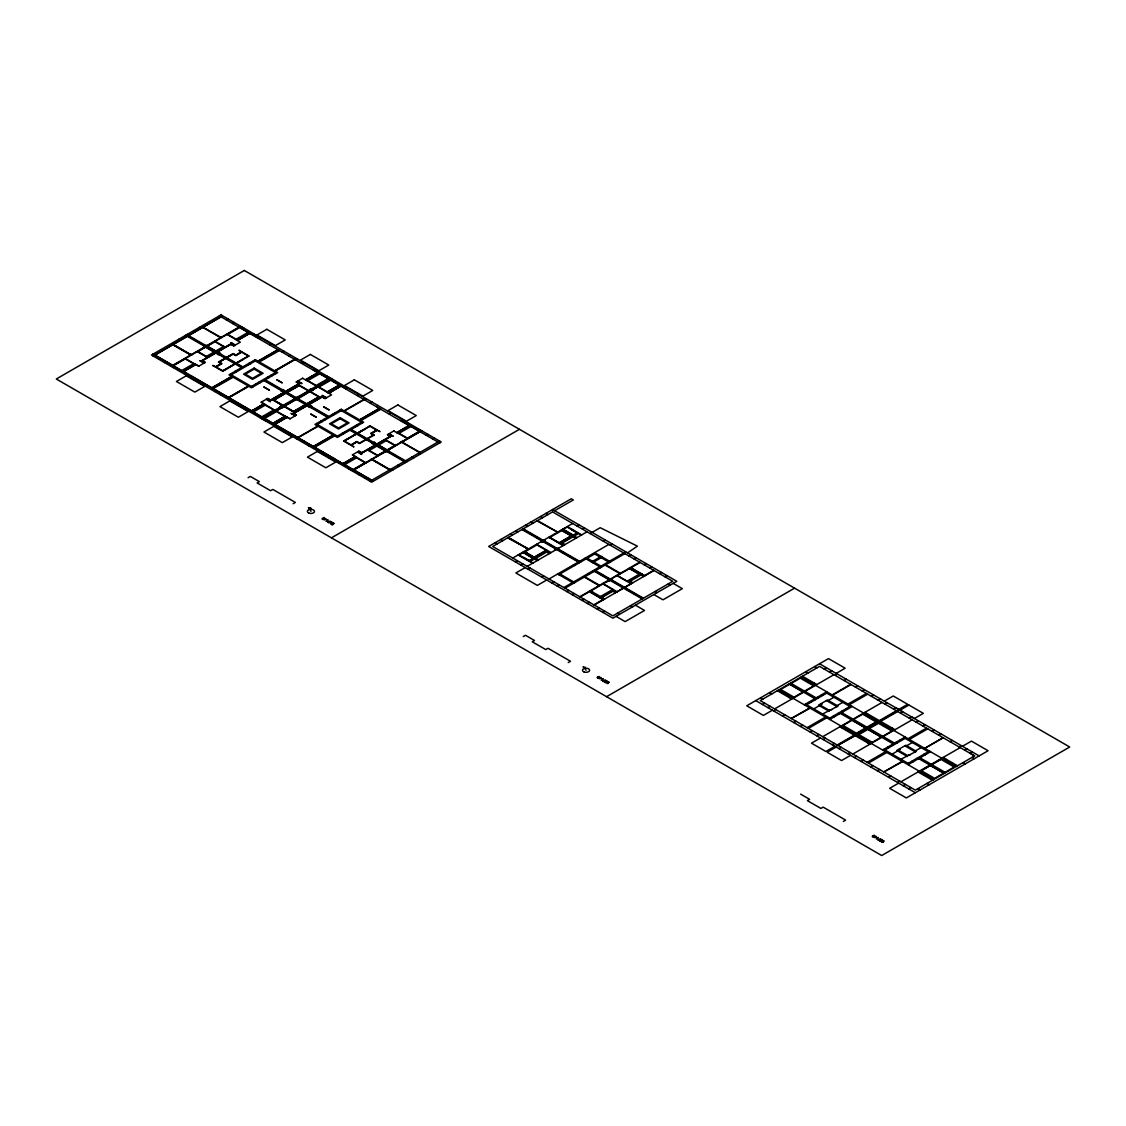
<?xml version="1.0" encoding="UTF-8"?>
<svg xmlns="http://www.w3.org/2000/svg" width="1126" height="1126" viewBox="0 0 1126 1126"><rect width="100%" height="100%" fill="white"/><g stroke="black" fill="none" stroke-linecap="round" stroke-linejoin="round"><path stroke-width="1.5" d="M332.409 522.844L332.423 522.816A1.619 0.943 0 0 1 332.156 523.111M323.838 517.791L322.754 519.41L325.625 518.819C320.361 522 330.115 516.834 323.148 519.227L323.894 517.524L321.895 518.903M330.819 521.915L330.115 522.211M605.943 680.751L605.211 681.061M881.081 839.602L880.307 839.912M880.757 839.588L879.673 838.94L881.095 839.236M605.661 680.709L604.549 680.09L605.957 680.4M627.562 552.88L637.386 546.152L600.214 527.7L590.08 533.555M330.439 521.915L329.411 521.254L330.833 521.549M882.038 841.277L882.502 841.009A2.28 1.323 0 0 1 883.122 840.798M880.518 840.263L880.448 840.292A2.604 1.506 0 0 0 880.138 840.531M251.619 411.328L264.16 404.037L265.539 404.966L253.449 411.947M328.525 393.016L340.714 385.936M328.82 393.171L340.981 386.091L328.778 393.213L317.926 386.894L312.592 389.976M251.337 411.159L263.892 403.882M508.305 537.468L528.375 549.052L507.629 537.848M152.728 355.774L153.995 355.042L152.728 354.324M222.286 315.618L221.034 316.35L219.767 315.618M190.66 355.45L173.038 365.542L154.895 355.042L221.034 316.772M154.895 355.042L172.771 344.725L189.984 354.591M190.252 354.437L173.08 344.514L202.75 327.413L219.964 337.279M203.144 327.187L221.034 316.856M159.864 357.998L158.625 359.18M226.157 319.728L228.184 319.024M164.48 362.558L166.521 361.854M234.039 322.402L232.815 323.584M238.262 326.723L240.683 326.568L239.556 327.216M172.714 365.345L190.322 355.253M191.336 354.591L204.721 346.935M206.917 345.598L220.232 337.899M221.315 337.279L238.937 327.187M172.813 365.753L170.617 365.767L171.968 364.993L153.108 354.099M191.701 354.803L220.64 338.138M221.723 337.519L239.205 327.342L219.401 315.829M185.213 358.884L173.376 365.725L183.566 371.622L195.854 364.613M197.909 351.551L205.565 347.146L213.884 351.945M214.982 341.699L207.339 346.118L215.657 350.918M227.677 334.366L239.514 327.539L315.055 371.144L317.574 372.861L305.554 379.8L316.49 386.063M173.46 366.189L172.517 367.203M240.331 327.582L242.076 327.047M174.417 368.286L176.163 367.752M243.976 328.13L243.033 329.144M181.708 370.524L193.911 363.614L195.333 364.444L183.242 371.425L195.516 364.416M206.1 356.59L214.264 351.875M215.53 351.143L223.694 346.428L225.116 347.244M235.869 339.39L247.959 332.409M194.376 363.754L198.88 366.091M199.612 360.672L203.989 363.135M236.108 339.658L240.331 342.149L235.081 345.175L230.76 342.684L235.264 345.077L233.729 345.964L230.605 344.148M215.685 352.691L200.738 361.319L231.956 343.374M216.952 351.959L231.886 343.331M237.29 340.207L249.381 333.226M237.248 340.319L249.479 333.268M201.075 361.516L216.093 352.931M217.29 352.156L232.294 343.571M237.544 340.545L249.789 333.465M184.988 372.847L183.932 373.466L186.071 373.48M202.722 362.403L203.806 361.784M232.702 345.105L233.786 344.486M251.872 334.239L254.012 334.253L252.956 334.872M258.121 338.194L260.162 337.476M190.604 377.646L191.856 376.464L227.973 397.337L226.622 398.111L229.057 397.957L247.03 408.33L244.989 409.048M215.756 366.738L221.16 363.614L218.458 362.065L225.256 358.209M226.439 357.449L233.166 353.564L235.869 355.197L241.414 352.002L238.979 350.214L249.015 355.999L236.488 363.248M219.134 362.065L225.524 358.364L219.26 362.065M233.166 353.944L226.776 357.646L233.166 354.028L235.869 355.591L241.682 352.156L248.339 355.999L222.681 370.82L216.023 366.963L221.963 363.614L218.866 361.896M235.869 355.126L241.274 352.002M222.681 371.13L235.151 363.923L222.681 371.2L212.645 365.415L215.756 366.809L221.287 363.614L218.585 362.065M236.418 363.205L243.272 359.236M248.888 355.999L246.988 356.759M201.498 383.938L203.539 383.22M271.056 343.768L269.832 344.95M231.689 376.408L211.787 387.893L231.829 376.478M277.925 349.707L258.023 361.207L278.08 349.778M212.434 388.301L232.449 376.844M258.699 361.587L278.713 350.144M213.067 388.653L233.124 377.238M259.318 361.953L279.361 350.538M215.953 390.398L214.728 391.566M282.246 352.114L284.287 351.411M220.583 394.945L222.624 394.241M290.142 354.789L288.903 355.971M294.266 359.053L296.701 358.898L295.35 359.687M228.395 397.478L248.367 386.035M274.631 370.792L294.618 359.321M228.705 397.689L248.635 386.19M294.885 359.476L274.969 370.989L294.942 359.532M228.803 397.717L248.705 386.232M235.334 401.574L234.095 402.756M301.627 363.304L303.654 362.6M314.548 368.878L313.324 370.06M248.916 409.329L251.886 410.793L263.906 403.84M302.767 378.195L296.166 382.01L299.249 383.783M315.336 370.89L317.476 370.89L316.42 371.51M267.678 399.913L268.748 399.28M297.644 382.601L298.728 381.981M269.156 400.814L284.132 392.2M300.332 382.854L285.357 391.468L283.653 390.469M269.452 400.983L272.042 399.491L282.781 405.684L281.176 406.458M284.399 392.355L272.309 399.336L283.048 405.529M295.856 397.52L285.652 391.637L297.743 384.656L308.482 390.849L296.757 397.464M269.564 401.053L272.084 399.589M284.512 392.425L272.492 399.364L282.978 405.416L294.632 398.843M285.765 391.693L297.785 384.754M298.193 384.529L300.712 383.065L298.01 384.501L308.749 390.694M265.356 404.727L274.758 410.16M265.44 404.727L261.302 402.137M270.507 401.799L266.186 399.308M273.801 400.11L285.807 393.171L273.914 400.18M299.094 385.514L287.074 392.453L299.206 385.585M307.497 380.743L319.7 373.832M258.783 415.452L257.84 416.465M325.653 376.844L327.399 376.295M259.74 417.549L261.485 417.014M329.299 377.393L328.356 378.406M261.781 417.183L260.725 417.802L262.977 419.097L264.033 418.492M328.665 378.575L329.721 377.97L331.973 379.265L330.903 379.87M262.316 417.493L280.233 407.162M308.679 390.581L310.213 389.849M311.156 389.146L329.172 378.899M261.809 418.422L330.805 378.589M261.57 418.605L310.832 390.215M311.916 389.596L331.128 378.449M263.498 418.168L281.401 407.837M283.949 406.359L282.485 407.204L284.019 406.486L294.674 412.566L292.098 414.058L294.505 412.538M295.8 399.519L284.216 406.204L294.956 412.412L307.032 405.43M298.052 398.224L309.65 391.524L320.375 397.731L308.299 404.698L298.094 398.815M311.381 390.525L309.917 391.369L320.657 397.562L323.232 396.07L320.6 397.464M312.465 389.906L330.354 379.575M281.542 407.908L276.208 410.99L285.652 416.395M295.941 399.589L284.414 406.247L294.899 412.299L306.919 405.36M309.72 391.651L296.349 399.829L294.097 398.534L296.349 397.225L298.601 398.534M310.114 391.412L311.508 390.609M264.329 418.661L263.4 419.674M331.213 380.053L332.958 379.504M265.286 420.758L267.031 420.223M334.844 380.602L333.915 381.601M293.478 411.483L305.498 404.544M306.807 403.84L318.813 396.901M293.604 411.553L305.625 404.614M306.877 403.882L318.897 396.943M327.159 392.101L339.25 385.12L327.286 391.876L318.968 387.062L330.791 380.236L408.808 425.544M285.61 416.423L290.114 418.759M290.86 413.341L295.223 415.818M327.342 392.327L331.565 394.832L324.978 398.632L321.895 396.859M308.186 404.642L320.206 397.703M332.522 459.577L334.577 458.859L298.418 438L297.067 438.788L295.983 438.155L297.334 437.381L277.643 426.008L275.208 426.163L276.574 425.389L274.772 424.347L287.144 417.253L274.477 424.516L249.536 410.117L247.396 410.103L248.452 409.498L246.735 408.499M292.366 414.213L307.328 405.599M323.528 396.239L308.566 404.853L310.297 405.853M293.956 415.086L295.04 414.467M323.936 397.774L325.02 397.154M343.149 386.95L345.288 386.95L344.232 387.569M279.361 427.007L278.136 428.176M345.654 388.723L347.695 388.02M289.03 434.467L291.071 433.763M358.589 394.311L357.364 395.479M363.628 399.111L366.063 398.942L364.711 399.73M297.757 437.535L317.729 426.078M343.993 410.835L363.98 399.378M298.066 437.733L318.067 426.275M344.331 411.032L364.303 399.575M303.781 441.096L302.556 442.279M370.074 402.826L372.115 402.109M248.1 477.734L250.352 476.439L259.36 481.632L257.108 482.927L270.606 490.725L272.858 489.43L295.364 502.421L293.112 503.716M308.397 445.657L310.438 444.939M377.956 405.487L376.731 406.669M313.324 446.515L333.226 435.03M359.56 419.829L379.462 408.33M313.436 446.614L333.366 435.1M359.701 419.899L379.617 408.4M313.985 446.923L334 435.466M360.236 420.223L380.25 408.766M314.618 447.289L334.675 435.861M360.869 420.575L380.912 409.16M322.866 452.117L321.628 453.285M389.146 413.833L391.186 413.129M343.81 441.054L356.28 433.862L343.669 441.054L353.775 446.811M368.582 426.754L370.004 425.938M353.705 446.853L351.284 445.066L356.815 441.856L359.518 443.419M351.411 445.066L356.815 441.941L359.518 443.503L366.246 439.619M371.538 433.44L376.943 430.329M359.518 443.109L365.908 439.421M367.104 438.647L373.565 435.002M367.442 438.844L374.24 435.002L371.397 433.44L376.943 430.245L380.039 431.652L370.004 425.853L357.463 433.088L364.88 429.245M402.081 419.421L400.856 420.589M339.742 462.195L338.687 462.8L340.826 462.814M394.001 430.864L387.4 434.678L390.525 436.48M406.613 423.587L408.752 423.601L407.696 424.206M358.912 452.582L359.996 451.962M388.892 435.269L389.962 434.65M342.895 463.588L355.154 456.523M360.39 453.496L375.408 444.897M376.605 444.137L391.609 435.551M396.788 432.483L409.132 425.431L419.308 431.342L407.485 438.169L399.153 433.369M360.728 453.694L391.876 435.706M397.168 432.651L409.4 425.586L397.351 432.623M360.799 453.722L375.746 445.094M376.999 444.376L391.947 435.748M361.742 454.482L357.421 451.99M398.14 433.468L393.819 430.976M344.725 464.644L356.815 457.663L355.394 456.846L343.303 463.828L355.436 456.748L352.354 454.904L358.955 451.104L362.079 452.905M369.004 450.639L377.168 445.924M378.42 445.192L386.598 440.477L385.162 439.661M398.773 433.44L410.99 426.529M349.651 467.923L348.722 468.923M416.536 429.316L418.281 428.767M350.608 470.021L352.354 469.486M420.167 429.865L419.238 430.864M353.128 469.852L352.002 470.499L354.437 470.344L373.297 481.224M371.045 459.591L353.48 469.725L371.664 480.197M372.059 458.929L400.955 442.236M402.024 441.617L419.66 431.511L439.59 442.954M419.871 431.314L422.081 431.286L420.73 432.074M371.313 459.746L353.747 469.88L371.383 459.774M385.711 451.427L376.309 456.551M387.963 450.133L396.831 444.7M372.453 459.155L385.782 451.47M388.034 450.161L401.349 442.476M359.884 473.483L358.645 474.665M426.163 435.213L428.204 434.495M364.5 478.043L366.541 477.325M434.059 437.873L432.834 439.056M371.664 480.281L437.958 442.011M370.398 481.449L371.664 480.718L372.917 481.449M439.956 441.279L438.704 442.011L439.956 442.743M331.438 537.848L519.438 429.302M512.78 558.046L572.641 523.491M562.564 529.319L567.293 527.067L577.582 533.006L573.387 535.427M537.313 544.646L524.772 551.881L534.329 557.314L546.757 550.135M549.418 537.651L561.958 530.416M519.621 555.329L518.143 554.963L532.542 563.281M550.867 538.045L563.211 545.575L548.77 537.271M526.644 552.95L525.645 553.528L534.259 558.496L546.955 551.177L545.955 550.6M563.816 531.486L564.816 530.923L573.43 535.892L560.734 543.211L559.749 542.648M515.258 561.832L517.284 560.649M577.145 526.095L579.172 524.927M572.163 529.403L571.558 529.755L577.385 532.936M520.662 564.942L522.689 563.774M534.188 557.229L546.237 550.262M559.158 542.802L571.22 535.849M582.55 529.206L584.577 528.038M558.946 543.112L571.445 535.892L561.311 530.036M523.632 557.426L529.192 560.635L533.006 558.44M577.117 532.964L573.317 535.16L563.479 529.487M529.15 560.79L533.457 558.482M527.193 566.364L587.054 531.81M525.223 567.588L515.863 572.979L537.355 585.407L546.729 580.003M528.235 569.32L530.262 568.151M541.522 576.991L543.548 575.822M603.353 541.226L605.38 540.058M549.024 578.975L608.885 544.421M573.669 583.198L557.694 573.979L558.806 574.626L595.767 553.288M610.306 545.237L612.333 544.069M551.67 582.846L553.696 581.678M591.488 561.987L601.171 556.399M592.614 562.648L602.297 557.06M557.074 585.97L559.101 584.802M623.579 552.894L625.606 551.726M563.873 587.547L608.378 561.86L609.504 562.507L594.641 553.936M609.504 561.212L623.734 552.993M564.999 588.208L624.86 553.64M566.744 591.558L568.771 590.39M628.646 555.822L630.659 554.654M572.149 594.669L574.176 593.501M634.037 558.946L636.063 557.764M579.806 596.752L639.667 562.184M580.228 596.991L589.348 591.727L603.339 599.806M603.072 583.634L612.375 579.313L611.193 578.637M611.46 578.792L616.935 575.625M640.089 562.437L630.968 567.701L644.959 575.78M590.756 590.953L603.255 583.747M617.132 575.724L629.631 568.517M592.811 592.149L591.826 592.712L600.425 597.681M631.686 569.7L632.685 569.137L641.285 574.105M582.086 600.411L584.112 599.243M644.171 564.788L646.197 563.619M523.238 636.584L525.49 635.289L534.484 640.483L532.232 641.778L545.744 649.575L547.996 648.28L570.488 661.272L568.236 662.567M587.49 603.522L589.517 602.354M649.575 567.912L651.588 566.73M600.44 596.541L612.938 589.334M626.816 581.326L639.441 574.176M600.045 597.906L613.121 590.362M628.59 581.424L641.665 573.88M600.622 598.244L613.698 590.7M629.181 581.762L642.242 574.218M617.076 591.713L622.565 588.546L621.552 587.969L622.396 587.476L610.306 580.509M593.824 604.845L602.959 599.581M644.565 575.555L653.699 570.291M625.465 586.871L630.954 583.704M594.218 605.07L654.079 570.502M597.413 609.265L599.44 608.096M659.498 573.641L661.525 572.472M602.818 612.375L604.845 611.207M664.903 576.765L666.93 575.583M606.562 696.698L794.562 588.152M791.254 683.355L800.262 678.148L813.535 685.804M762.499 704.496L764.751 703.201M824.049 668.957L826.301 667.662M767.904 707.621L770.142 706.312M829.44 672.081L831.692 670.786M789.242 697.585L790.508 696.853M813.056 683.834L814.309 683.102M792.577 698.05L803.176 691.927M804.527 691.153L815.125 685.03M772.394 710.21L763.4 715.418L746.749 705.791L828.497 658.597L845.147 668.211L836.196 673.376M774.646 708.916L803.626 692.194M804.977 691.406L833.944 674.685M773.52 710.858L775.772 709.563M835.07 675.333L837.322 674.024M782.528 716.052L784.766 714.757M844.064 680.526L846.316 679.231M804.33 704.763L826.751 691.814M826.751 693.109L806.582 704.763L805.456 704.116L830.889 718.796M809.735 707.888L791.297 718.529L810.185 708.141M832.156 694.939L850.594 684.298M832.607 695.192L851.045 684.552M813.76 708.901L819.348 705.678M828.342 700.485L833.93 697.261M793.802 722.568L796.054 721.273M855.352 687.043L857.604 685.748M800.558 726.467L802.81 725.172M862.108 690.942L864.36 689.647M822.585 713.997L838.054 706.086L827.469 699.978L818.461 705.172L829.046 711.28M837.167 705.58L842.755 702.357M807.131 727.663L825.569 717.023M847.991 704.074L866.429 693.433M808.398 728.395L826.836 717.755M849.257 704.806L867.696 694.165M829.763 718.149L851.059 705.847M829.763 719.444L852.185 706.495M809.946 731.886L812.198 730.591M871.496 696.361L873.748 695.066M816.702 735.785L818.954 734.49M878.252 700.259L880.49 698.965M820.488 737.98L811.494 743.174L825.893 751.492L834.901 746.299M822.74 736.685L851.72 719.95M853.072 719.176L882.038 702.455M884.29 701.146L893.256 695.981L907.655 704.299L898.689 709.464M841.572 726.34L852.171 720.218L865.43 728.015L856.422 733.209L843.163 725.552M853.522 719.43L864.121 713.321M823.162 739.529L825.414 738.22M842.375 728.255L843.641 727.523M867.442 713.785L866.19 714.503L878.519 721.119M884.712 703.989L886.964 702.694M832.17 744.722L834.422 743.427M893.706 709.183L895.958 707.888L902.7 711.787L900.462 713.082M867.02 727.1L876.028 721.893L862.769 714.236M837.153 745.004L896.451 710.759M835.534 746.665L899.336 709.83L819.545 663.763M836.182 747.031L827.174 752.238L841.572 760.557L850.58 755.349M867.4 729.015L837.786 745.37M868.751 728.226L897.718 711.505M869.441 728.494L878.449 723.286L891.708 730.943M838.912 748.621L841.164 747.312M847.906 753.815L850.158 752.506M867.428 742.724L868.681 741.992M892.496 728.24L891.243 728.972L879.8 721.85M909.456 718.275L911.708 716.981L979.127 755.898M870.75 743.188L881.348 737.066M882.7 736.291L893.298 730.169M852.832 754.054L881.799 737.333M883.15 736.545L912.13 719.824M854.381 757.545L856.633 756.25M915.917 722.005L918.183 720.71M861.123 761.443L863.375 760.149M922.673 725.904L924.925 724.609M882.685 750L905.107 737.051M884.937 750L905.107 738.36M867.175 762.33L885.613 751.689M908.035 738.74L926.473 728.1M868.456 763.076L886.894 752.421M909.301 739.486L927.74 728.832M892.116 754.153L897.703 750.929M906.712 745.722L912.285 742.498M870.525 766.862L872.777 765.567M932.061 731.323L934.313 730.028M877.267 770.761L879.519 769.466M938.817 735.222L941.069 733.927M900.941 759.234L916.409 751.323L905.825 745.215L896.817 750.423L907.401 756.531M915.522 750.817L921.11 747.594M902.264 761.303L883.826 771.957L902.714 761.57M908.119 763.386L929.414 751.098L930.54 751.746L908.119 764.681M888.555 777.278L890.807 775.983M950.105 741.738L952.357 740.444M897.549 782.471L899.801 781.177M959.099 746.946L961.351 745.637M898.675 783.119L889.667 788.313L906.331 797.94L988.079 750.732L971.428 741.119L962.477 746.285M900.927 781.824L929.893 765.089M931.244 764.315L960.225 747.594M919.745 771.479L930.343 765.356M931.695 764.568L942.293 758.46M931.934 764.568L940.942 759.374L954.215 767.031L945.207 772.239M920.561 773.393L921.814 772.661M944.362 759.642L945.629 758.924M903.179 785.723L905.431 784.414M964.729 750.183L966.981 748.889M843.374 821.417L845.626 820.108L823.12 807.117L820.868 808.426L807.37 800.628L809.622 799.319L800.614 794.126M908.583 788.833L910.835 787.538M972.371 751.999L970.133 753.308L974.623 755.898L915.325 790.142L760.247 700.597L819.545 666.367L974.623 755.898M562.986 529.558L574.373 536.004M558.806 574.626L559.932 573.979L574.795 582.55M305.639 379.786L317.884 372.762L328.032 378.646L316.195 385.472L307.877 380.672M305.892 379.955L318.194 372.959M274.195 424.347L286.806 417.113L289.931 418.872L296.532 415.058L293.436 413.284M330.425 522.464L330.594 522.365A2.266 1.309 0 0 1 331.213 522.154M331.607 523.463L332.24 523.323A2.28 1.323 0 0 1 332.86 523.097M331.368 524.378L332.1 524.702A1.914 1.098 0 0 0 333.155 524.435L333.352 524.35M605.563 681.3L605.732 681.216A2.266 1.309 0 0 1 606.351 680.991M606.801 682.272L606.703 682.314A1.9 1.098 0 0 1 605.718 682.623L604.901 682.328M607.21 682.257L607.378 682.173A2.28 1.323 0 0 1 607.998 681.948M880.687 840.151L880.856 840.066A2.266 1.309 0 0 1 881.475 839.841M881.925 841.108L881.869 841.15A1.9 1.098 0 0 1 880.856 841.46L880.053 841.192M331.466 523.294L331.424 523.323A1.9 1.098 0 0 1 330.594 523.773L330.65 523.59A1.436 0.83 0 0 0 331.143 523.449M332.86 523.28L333.76 523.379M607.984 682.131L608.885 682.215M883.122 840.981L884.332 841.094M331.48 522.281L332.423 522.464M606.618 681.117L607.561 681.3M607.322 683.398L607.35 683.538A1.914 1.098 0 0 0 608.293 683.271M879.997 839.757L877.9 839.912L879.434 840.601M329.707 522.225L328.004 522.239M604.873 681.075L603.142 681.089M880.011 839.926L878.266 839.94M329.552 522.07L327.638 522.225L329.172 522.914M604.69 680.92L602.762 681.075L604.296 681.765M333.197 523.055L334.07 523.407M608.322 681.906L609.208 682.257M881.813 839.799L882.685 840.151M605.225 682.342L605.774 682.426A1.436 0.83 0 0 0 606.281 682.286M882.376 840.109L881.883 839.954A1.464 0.844 0 0 0 881.25 840.109M238.487 326.596L258.417 338.025M294.562 358.884L295.645 359.518M313.619 369.891L345.949 388.554M363.923 398.942L365.007 399.561M401.152 420.42L420.955 431.934M673.221 583.381L682.342 588.645L662.975 599.82L653.868 594.556M814.689 666.564L816.941 667.859M972.034 757.404L974.272 758.699M545.927 513.4L547.954 514.568M668.295 583.859L670.322 585.027M567.293 526.588L581.692 534.906M581.269 535.146L578.567 533.583L561.311 543.548L564.013 545.111M227.353 334.183L237.614 340.108M226.988 334.394L237.516 340.474M396.901 432.497L407.373 438.535M302.584 378.294L307.088 380.687M540.522 516.51L542.549 517.678M574.26 536.06L576.976 537.623M629.181 568.25L640.3 574.668M640.905 574.978L643.622 576.54M629.631 568.602L639.23 574.147M573.007 536.792L575.71 538.355M561.775 530.529L571.093 535.906M805.695 671.758L807.947 673.067M963.026 762.598L965.278 763.907M297.7 381.123L302.021 383.614L297.475 381.25M326.498 397.745L322.008 395.367L326.329 397.858M388.934 433.791L393.255 436.283L388.709 433.918M594.641 552.641L610.63 561.86M203.06 327.216L220.302 337.082M402.7 442.476L419.928 452.342M402.362 442.673L419.604 452.539M537.552 520.578L557.623 532.162L536.989 520.902M230.788 344.049L233.955 345.837M296.349 381.897L299.432 383.685M322.064 396.746L325.203 398.505M387.583 434.58L390.708 436.381M201.484 328.06L199.443 327.356M418.562 453.201L419.801 454.383M802.43 676.247L816.829 684.566M864.923 712.322L879.336 720.64M880.616 721.386L895.015 729.704M943.109 757.46L957.508 765.779M655.008 591.516L657.035 592.684M801.613 676.712L813.507 683.581M944.813 759.388L956.706 766.257M253.561 360.658L254.687 361.305M274.857 372.945L275.983 373.593M339.531 410.286L340.657 410.934M360.827 422.588L361.953 423.235M801.163 676.965L815.576 685.284M878.069 721.372L815.505 685.326M879.35 722.104L941.786 758.234M941.857 758.192L956.255 766.51M605.619 564.745L620.426 573.303M530.853 522.098L532.88 523.266M605.056 565.069L619.863 573.627M825.625 692.462L849.933 706.495M903.981 737.713L928.288 751.746M215.024 341.305L225.299 347.216M385.275 439.59L395.409 445.446M630.096 581.227L632.798 582.789M214.658 341.516L224.919 347.441M386.457 440.702L394.79 445.502L387.133 449.921L378.8 445.108M562.226 543.014L564.928 544.576M627.618 580.861L631.883 583.324M413.946 457.761L411.905 457.057M193.588 330.734L194.826 331.903M617.47 575.527L627.154 581.115M232.899 353.789L235.869 355.506M249.282 363.121L250.408 363.768M270.578 375.422L271.704 376.07M335.252 412.763L336.378 413.411M356.548 425.051L357.674 425.698M370.862 433.44L373.832 435.157M587.223 558.229L600.946 566.153M373.424 435.002L370.721 433.44L376.661 430.09L370.004 426.247L344.345 441.054L351.016 444.897L356.815 441.476L359.785 443.264M616.682 575.47L631.081 583.789M549.798 537.426L559.312 542.887M846.302 708.592L847.428 709.253M900.35 739.81L901.476 740.458M586.097 558.876L599.82 566.8M821.558 694.812L822.684 695.46M924.207 754.096L925.333 754.744M584.633 558.412L585.759 559.059M599.496 566.983L600.622 567.645M525.448 525.223L527.475 526.391M246.566 364.697L247.692 365.345M267.847 376.985L268.973 377.632M332.536 414.326L333.662 414.973M353.817 426.627L354.943 427.275M837.04 706.678L826.456 700.569M915.396 751.915L904.811 745.806M841.798 711.196L842.924 711.843M895.846 742.4L896.972 743.047M544.168 539.931L545.35 540.621L542.45 542.296L541.268 541.606M558.566 548.249L556.554 548.052L544.505 541.099M625.592 586.956L623.607 586.773L611.531 579.806M817.054 697.416L818.18 698.064M919.703 756.7L920.829 757.348M207.311 345.837L206.241 345.203L203.989 346.512L205.059 347.132M387.696 449.978L388.709 450.555L386.457 451.85L385.444 451.273M580.031 561.072L581.157 561.719M594.88 569.657L596.006 570.305M790.565 683.088L816.209 697.895M841.643 712.589L867.47 727.495M868.118 727.86L894.579 743.146M920.012 757.826L945.657 772.633M188.591 335.59L205.734 345.499M206.818 346.118L219.063 353.184M220.147 353.803L242.78 366.879M265.201 379.814L282.57 389.849M311.381 406.486L328.75 416.507M351.171 429.456L373.804 442.532M374.888 443.151L387.133 450.217M388.217 450.836L405.36 460.745M523.252 528.826L543.323 540.424M557.736 548.742L579.566 561.339M595.541 570.572L610.348 579.116M624.747 587.434L643.453 598.23M186.254 334.971L242.203 367.217M264.526 380.208L328.173 416.845M350.496 429.85L373.227 442.87M374.212 443.545L406.444 462.096M522.689 529.15L579.003 561.663M594.978 570.896L642.89 598.553L624.1 587.814M284.977 392.017L295.181 397.9M522.605 529.206L542.676 540.804M557.074 549.108L578.905 561.719M594.894 570.952L609.687 579.496M187.324 336.322L204.482 346.217M205.565 346.85L217.797 353.916M218.88 354.535L241.527 367.611M263.934 380.546L281.317 390.581M282.387 391.201L294.59 398.238M296.842 399.547L309.045 406.585M310.114 407.204L327.497 417.239M349.904 430.188L372.551 443.25M373.635 443.883L385.866 450.949M386.95 451.568L404.107 461.477M522.014 529.544L542.099 541.127M543.281 541.803L555.329 548.756L554.485 549.249L555.667 549.924M556.483 549.446L578.342 562.043M594.317 571.276L609.11 579.834M623.537 588.138L642.214 598.948M789.213 683.876L814.858 698.683M840.292 713.363L866.119 728.269M866.767 728.635L893.228 743.92M918.661 758.6L944.306 773.407M377.027 446.135L385.359 450.949L377.703 455.368L369.384 450.555M802.937 691.927L789.664 684.27L780.656 689.464L793.929 697.135M881.109 737.066L867.85 729.409L858.842 734.602L872.101 742.273M592.74 570.896L593.866 571.544M577.708 562.423L578.834 563.07M608.293 580.312L609.476 580.988M621.552 587.969L622.692 588.616M814.042 699.162L815.168 699.809M916.705 758.431L917.831 759.079M821.15 703.623L822.05 704.144L820.291 705.158L829.074 710.225L831.72 709.732M899.505 748.874L900.406 749.395L898.647 750.409L907.429 755.476L910.075 754.983M837.899 713.448L839.025 714.095M891.947 744.652L893.073 745.299M237.741 369.792L238.867 370.44M259.036 382.08L260.162 382.727M323.711 419.421L324.837 420.068M345.006 431.722L346.132 432.37M515.778 530.796L517.805 531.965M573.444 564.872L574.57 565.519M588.124 573.556L589.25 574.204M536.666 544.266L551.064 552.585M809.538 701.751L810.664 702.399M912.201 761.035L913.327 761.683M536.905 544.885L546.391 550.361M833.395 716.052L834.521 716.699M887.443 747.256L888.569 747.903M550.234 553.063L547.518 551.501L530.262 561.466L532.964 563.028M602.804 583.479L617.203 591.797M180.751 340.038L178.71 339.32M235.024 371.355L236.15 372.016M256.306 383.656L257.432 384.304M320.994 420.997L322.12 421.645M342.276 433.285L343.402 433.932M397.675 465.277L398.9 466.445M602.917 583.944L612.6 589.531M612.136 589.785L616.401 592.248M546.603 552.036L549.319 553.598M197.585 351.368L207.846 357.294M612.783 591.22L615.486 592.783M197.219 351.579L207.48 357.505M367.47 449.879L377.59 455.72M635.416 605.183L644.522 610.447L625.169 621.608L616.049 616.344M883.811 749.353L909.245 764.033M510.374 533.921L512.4 535.089M584.802 576.765L599.609 585.323M584.239 577.103L599.046 585.647M778.615 689.985L855.521 734.391M856.802 735.123L933.707 779.53M230.746 373.832L231.872 374.479M252.027 386.119L253.153 386.767M316.716 423.46L317.842 424.108M337.997 435.762L339.123 436.409M778.165 690.252L790.058 697.107M843.191 727.79L855.07 734.645M856.351 735.391L868.23 742.245M921.364 772.929L933.257 779.783M630.602 605.605L632.629 606.787M777.362 690.717L791.761 699.035M839.855 726.805L854.254 735.123M855.535 735.855L869.948 744.173M918.042 771.943L932.441 780.262M172.855 342.698L174.08 343.88M393.044 469.824L391.004 469.12M202.159 360.573L205.284 362.389L198.655 366.217L185.255 358.49M270.803 400.209L267.721 398.421L261.119 402.235L264.16 404.037L252.055 411.145L261.894 416.831L273.731 409.991L265.398 405.191M201.976 360.686L205.115 362.488M267.495 398.562L270.62 400.307M293.267 413.383L296.349 415.156M358.73 451.23L361.896 453.018M508.192 537.524L528.263 549.122M173.179 344.486L190.322 354.394M389.948 469.641L372.79 459.746L389.892 469.697M372.396 459.971L389.624 469.852M769.593 692.603L771.845 693.898M926.923 783.443L929.175 784.738M524.125 551.501L534.259 557.356M535.821 558.257L538.524 559.819M590.305 590.7L601.425 597.118M601.96 597.47L604.662 599.032M500.704 539.509L502.731 540.677M522.872 552.233L537.271 560.551M533.231 558.44L523.28 552.472L518.973 554.963L529.262 560.903M352.537 454.805L365.64 462.631M286.623 417.141L285.202 416.31L273.111 423.292L284.822 416.395L276.489 411.581L264.652 418.422L274.491 424.094M184.889 358.701L195.15 364.627M356.689 457.888L365.007 462.687L353.17 469.528L274.885 424.333M495.299 542.619L497.326 543.788M617.33 613.276L619.356 614.444M760.599 697.796L762.837 699.105M917.929 788.636L920.181 789.931M755.743 700.597L915.325 792.732M183.876 371.524L248.959 409.301M171.743 365.12L191.547 376.633M227.691 397.506L228.761 398.125M276.349 425.515L277.418 426.135M297.053 437.55L298.123 438.169M334.267 459.042L354.211 470.471M881.968 842.121L882.559 842.234A1.436 0.83 0 0 0 883.051 842.093M331.706 524.42L332.297 524.533A1.436 0.83 0 0 0 332.789 524.392M880.307 841.15L880.912 841.277A1.436 0.83 0 0 0 881.405 841.136M881.63 842.065L882.488 842.389A1.914 1.098 0 0 0 883.417 842.121M583.113 666.789C581.959 667.183 586.379 667.113 585.239 667.521M584.901 668.309L586.069 670.251M310.171 509.402L310.931 511.415M606.112 681.258A1.464 0.844 0 0 1 606.801 681.089M607.927 683.243A1.436 0.83 0 0 1 607.421 683.383M330.988 522.422A1.464 0.844 0 0 1 331.663 522.253M327.089 519.874L327.793 520.071C322.444 522.717 330.551 519.748 327.089 519.874M602.227 678.725L602.917 678.922C597.568 681.568 605.675 678.598 602.227 678.725M877.351 837.575L878.055 837.758C872.706 840.418 880.813 837.448 877.351 837.575M598.976 676.642L597.878 678.246L600.749 677.669C595.499 680.85 605.239 675.67 598.286 678.077C601.819 673.995 593.472 679.893 598.962 676.627M874.1 835.478L873.016 837.097L875.887 836.519C870.623 839.7 880.377 834.521 873.41 836.914C876.957 832.846 868.61 838.743 874.1 835.478M244.3 270.465L56.3 378.998L881.7 855.535L1069.7 747.002L244.3 270.465M221.034 314.886L151.475 355.042L371.664 482.167L441.223 442.011L221.034 314.886M187.662 334.478L185.41 335.773L186.466 336.392L188.718 335.098L187.662 334.478M190.66 354.197L189.576 354.817L191.927 354.929L190.66 354.197M220.64 336.885L219.556 337.519L221.892 337.617L220.64 336.885M219.556 352.902L217.304 354.197L218.388 354.817L220.64 353.522L219.556 352.902M186.283 375.803L176.43 381.489L194.84 392.115L204.693 386.429L186.283 375.803M266.834 329.299L256.981 334.985L275.391 345.612L285.244 339.925L266.834 329.299M255.321 359.644L228.986 374.845L251.408 387.78L277.728 372.579L255.321 359.644M255.321 360.939L231.238 374.845L251.408 386.485L275.49 372.579L255.321 360.939M254.152 368.061L243.568 374.17L252.576 379.363L263.146 373.255L254.152 368.061M254.152 369.103L245.369 374.17L252.576 378.322L261.345 373.255L254.152 369.103M229.788 400.926L219.936 406.613L238.346 417.239L248.199 411.553L229.788 400.926M310.354 354.423L300.487 360.109L318.897 370.735L328.764 365.049L310.354 354.423M263.963 387.034L269.367 390.145L263.963 387.034M276.7 379.673L282.105 382.798L276.7 379.673M283.062 389.568L280.81 390.863L281.894 391.482L284.146 390.187L283.062 389.568M280.768 406.219L279.698 406.852L281.936 408.147L283.02 407.528L280.768 406.219M310.748 388.92L309.664 389.54L311.916 390.835L313 390.215L310.748 388.92M273.787 426.318L263.934 432.018L282.344 442.645L292.197 436.958L273.787 426.318M354.338 379.814L344.486 385.514L362.896 396.141L372.748 390.44L354.338 379.814M310.79 405.571L308.538 406.866L309.622 407.499L311.874 406.19L310.79 405.571M310.86 414.115L316.265 417.225L310.86 414.115M323.598 406.753L329.003 409.878L323.598 406.753M341.291 409.273L314.956 424.474L337.378 437.423L363.698 422.222L341.291 409.273M341.291 410.582L317.208 424.474L337.378 436.114L361.446 422.222L341.291 410.582M340.122 417.69L329.538 423.798L338.546 429.006L349.116 422.897L340.122 417.69M340.122 418.731L331.34 423.798L338.546 427.964L347.315 422.897L340.122 418.731M317.307 451.442L307.454 457.142L325.864 467.769L335.717 462.082L317.307 451.442M397.858 404.938L388.006 410.638L406.416 421.265L416.268 415.564L397.858 404.938M374.296 442.236L372.059 443.545L373.128 444.165L375.38 442.87L374.296 442.236M371.876 458.817L370.792 459.436L373.128 459.549L371.876 458.817M401.855 441.519L400.772 442.138L403.108 442.236L401.855 441.519M419.928 431.666L402.362 441.814L419.97 431.722M406.219 460.675L403.981 461.97L405.036 462.575L407.288 461.28L406.219 460.675M552.57 509.557L488.656 546.462L612.882 618.188L676.796 581.283L552.57 509.557L571.29 498.776L573.317 499.944L554.583 510.74L552.57 509.557M552.57 511.908L492.695 546.462L612.882 615.852L672.743 581.283L552.57 511.894M908.935 705.031L899.97 710.21L914.382 718.515L923.334 713.349L908.935 705.031M943.124 737.713L924.685 748.368L943.124 737.713M930.343 765.497L921.335 770.691L934.608 778.347L943.616 773.154L930.343 765.497M309.171 509.008L308.397 507.615L310.663 508.628C309.678 505.264 312.254 511.359 308.707 507.77L309.171 509.008M584.056 671.955A3.561 2.055 0 0 0 589.616 670.406A3.561 2.055 0 0 0 584.521 668.408A3.561 2.055 0 0 0 584.056 671.955M308.862 513.09A3.561 2.055 0 0 0 314.478 511.612A3.561 2.055 0 0 0 309.453 509.543A3.561 2.055 0 0 0 308.862 513.09"/></g></svg>
